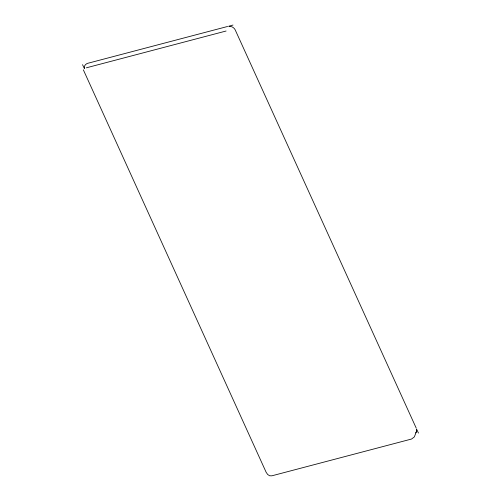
<?xml version="1.0" encoding="UTF-8"?>
<svg xmlns="http://www.w3.org/2000/svg" width="501" height="501" viewBox="0 0 501 501"><rect width="100%" height="100%" fill="white"/><g stroke="black" fill="none" stroke-linecap="round" stroke-linejoin="round"><path stroke-width="0.75" d="M416.582 431.142L414.34 436.916L411.553 439.033L271.83 475.825L269.682 475.768L267.684 474.516L266.137 472.261L83.335 69.802M233.003 25.05L228.719 26.284A5.899 4.954 18.7 0 1 235.213 29.91L416.262 428.205M227.629 26.465L87.907 63.258A5.899 4.954 18.7 0 0 84.412 68.556L82.533 64.673M86.366 67.817L226.089 31.018M418.467 433.064L416.588 429.182A5.899 4.954 18.7 0 1 415.705 432.87"/></g></svg>
